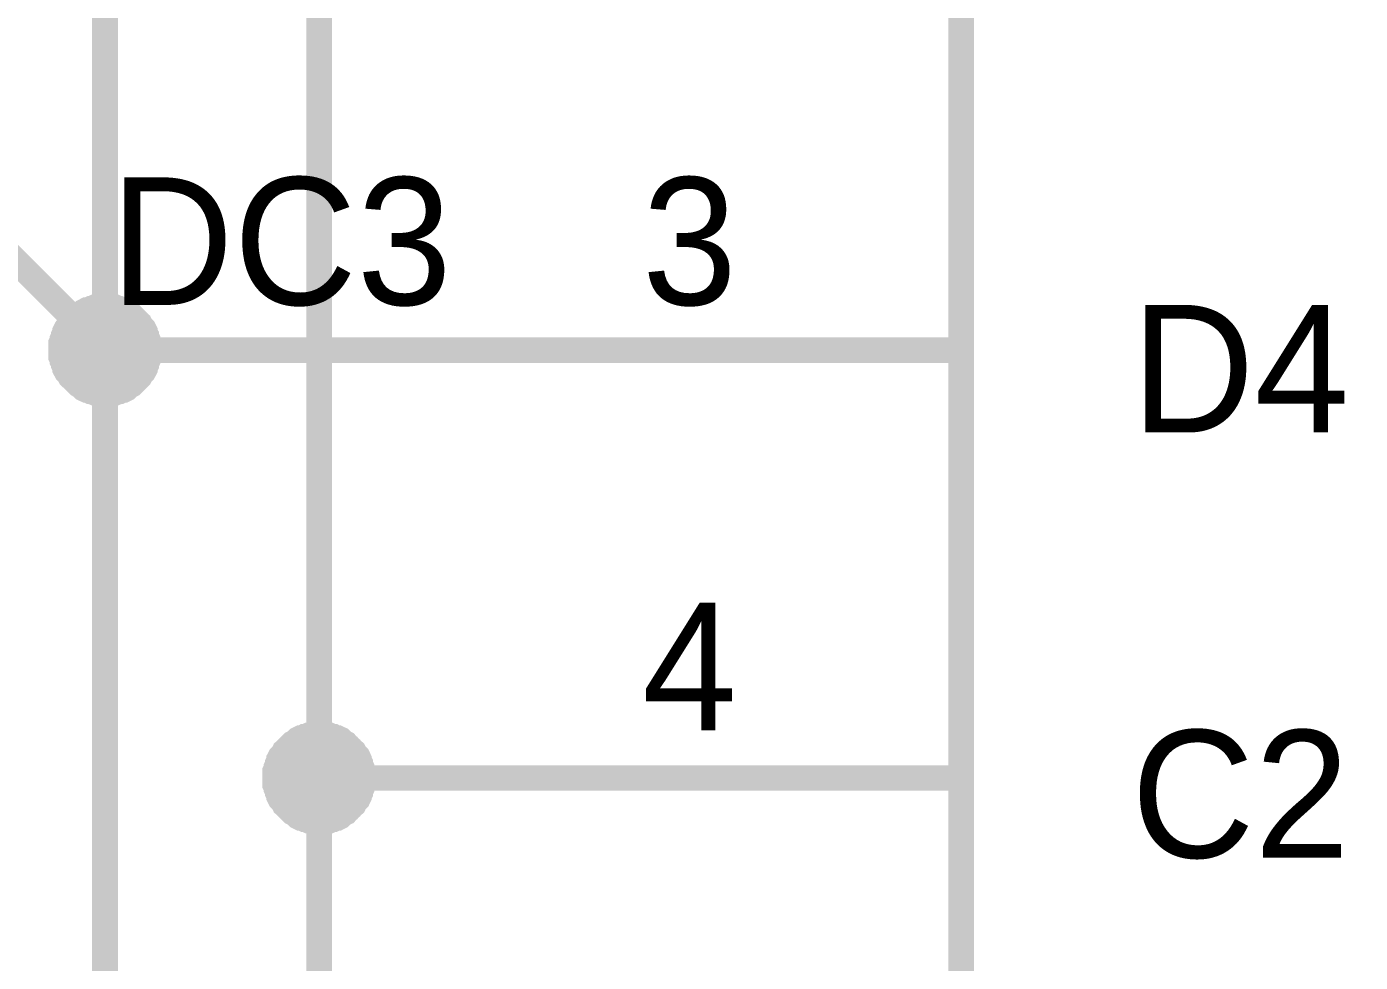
# Model space of a CAD drawing. Header units: millimetres. Extents: x 0 to 841, y 0 to 594.
# Drawn here: x 429.09 to 444.67, y 327.84 to 338.78 of the extents above; entities that cross this region are included whole.
import ezdxf

# ---------------------------------------------------------------- set-up
doc = ezdxf.new("R2010")
doc.units = ezdxf.units.MM
doc.layers.add('Sheet', color=255, linetype='Continuous')

msp = doc.modelspace()

# ---------------------------------------------------------------- linework, layer by layer
at = {"layer": 'Sheet', "const_width": 0.3}
for points in [[(432.503, 384.997), (432.503, 329.993), (432.503, 324.991), (437.503, 324.991)], [(430.003, 344.998), (430.003, 339.997), (430.003, 334.995), (430.003, 319.99), (430.003, 319.99), (420.003, 319.99)], [(425.003, 339.997), (430.003, 334.995)], [(429.491, 334.995), (429.491, 335.026), (429.491, 335.041), (429.491, 335.073), (429.506, 335.104), (429.506, 335.119), (429.522, 335.15), (429.522, 335.166), (429.537, 335.197), (429.537, 335.212), (429.553, 335.243), (429.568, 335.259), (429.584, 335.274), (429.599, 335.306), (429.615, 335.321), (429.631, 335.337), (429.646, 335.352), (429.662, 335.368), (429.677, 335.383), (429.693, 335.399), (429.724, 335.414), (429.739, 335.43), (429.755, 335.445), (429.786, 335.461), (429.801, 335.461), (429.832, 335.476), (429.848, 335.476), (429.879, 335.492), (429.894, 335.492), (429.926, 335.507), (429.957, 335.507), (429.972, 335.507), (430.003, 335.507)], [(429.491, 334.995), (429.491, 335.026), (429.491, 335.041), (429.491, 335.073), (429.506, 335.104), (429.506, 335.119), (429.522, 335.15), (429.522, 335.166), (429.537, 335.197), (429.537, 335.212), (429.553, 335.243), (429.568, 335.259), (429.584, 335.274), (429.599, 335.306), (429.615, 335.321), (429.631, 335.337), (429.646, 335.352), (429.662, 335.368), (429.677, 335.383), (429.693, 335.399), (429.724, 335.414), (429.739, 335.43), (429.755, 335.445), (429.786, 335.461), (429.801, 335.461), (429.832, 335.476), (429.848, 335.476), (429.879, 335.492), (429.894, 335.492), (429.926, 335.507), (429.957, 335.507), (429.972, 335.507), (430.003, 335.507)], [(429.491, 334.995), (429.491, 335.026), (429.491, 335.041), (429.491, 335.073), (429.506, 335.104), (429.506, 335.119), (429.522, 335.15), (429.522, 335.166), (429.537, 335.197), (429.537, 335.212), (429.553, 335.243), (429.568, 335.259), (429.584, 335.274), (429.599, 335.306), (429.615, 335.321), (429.631, 335.337), (429.646, 335.352), (429.662, 335.368), (429.677, 335.383), (429.693, 335.399), (429.724, 335.414), (429.739, 335.43), (429.755, 335.445), (429.786, 335.461), (429.801, 335.461), (429.832, 335.476), (429.848, 335.476), (429.879, 335.492), (429.894, 335.492), (429.926, 335.507), (429.957, 335.507), (429.972, 335.507), (430.003, 335.507)], [(429.491, 334.995), (429.491, 335.026), (429.491, 335.041), (429.491, 335.073), (429.506, 335.104), (429.506, 335.119), (429.522, 335.15), (429.522, 335.166), (429.537, 335.197), (429.537, 335.212), (429.553, 335.243), (429.568, 335.259), (429.584, 335.274), (429.599, 335.306), (429.615, 335.321), (429.631, 335.337), (429.646, 335.352), (429.662, 335.368), (429.677, 335.383), (429.693, 335.399), (429.724, 335.414), (429.739, 335.43), (429.755, 335.445), (429.786, 335.461), (429.801, 335.461), (429.832, 335.476), (429.848, 335.476), (429.879, 335.492), (429.894, 335.492), (429.926, 335.507), (429.957, 335.507), (429.972, 335.507), (430.003, 335.507)], [(429.491, 334.995), (429.491, 335.026), (429.491, 335.041), (429.491, 335.073), (429.506, 335.104), (429.506, 335.119), (429.522, 335.15), (429.522, 335.166), (429.537, 335.197), (429.537, 335.212), (429.553, 335.243), (429.568, 335.259), (429.584, 335.274), (429.599, 335.306), (429.615, 335.321), (429.631, 335.337), (429.646, 335.352), (429.662, 335.368), (429.677, 335.383), (429.693, 335.399), (429.724, 335.414), (429.739, 335.43), (429.755, 335.445), (429.786, 335.461), (429.801, 335.461), (429.832, 335.476), (429.848, 335.476), (429.879, 335.492), (429.894, 335.492), (429.926, 335.507), (429.957, 335.507), (429.972, 335.507), (430.003, 335.507)], [(429.491, 334.995), (429.491, 335.026), (429.491, 335.041), (429.491, 335.073), (429.506, 335.104), (429.506, 335.119), (429.522, 335.15), (429.522, 335.166), (429.537, 335.197), (429.537, 335.212), (429.553, 335.243), (429.568, 335.259), (429.584, 335.274), (429.599, 335.306), (429.615, 335.321), (429.631, 335.337), (429.646, 335.352), (429.662, 335.368), (429.677, 335.383), (429.693, 335.399), (429.724, 335.414), (429.739, 335.43), (429.755, 335.445), (429.786, 335.461), (429.801, 335.461), (429.832, 335.476), (429.848, 335.476), (429.879, 335.492), (429.894, 335.492), (429.926, 335.507), (429.957, 335.507), (429.972, 335.507), (430.003, 335.507)], [(429.491, 334.995), (429.491, 335.026), (429.491, 335.041), (429.491, 335.073), (429.506, 335.104), (429.506, 335.119), (429.522, 335.15), (429.522, 335.166), (429.537, 335.197), (429.537, 335.212), (429.553, 335.243), (429.568, 335.259), (429.584, 335.274), (429.599, 335.306), (429.615, 335.321), (429.631, 335.337), (429.646, 335.352), (429.662, 335.368), (429.677, 335.383), (429.693, 335.399), (429.724, 335.414), (429.739, 335.43), (429.755, 335.445), (429.786, 335.461), (429.801, 335.461), (429.832, 335.476), (429.848, 335.476), (429.879, 335.492), (429.894, 335.492), (429.926, 335.507), (429.957, 335.507), (429.972, 335.507), (430.003, 335.507)], [(429.491, 334.995), (429.491, 335.026), (429.491, 335.041), (429.491, 335.073), (429.506, 335.104), (429.506, 335.119), (429.522, 335.15), (429.522, 335.166), (429.537, 335.197), (429.537, 335.212), (429.553, 335.243), (429.568, 335.259), (429.584, 335.274), (429.599, 335.306), (429.615, 335.321), (429.631, 335.337), (429.646, 335.352), (429.662, 335.368), (429.677, 335.383), (429.693, 335.399), (429.724, 335.414), (429.739, 335.43), (429.755, 335.445), (429.786, 335.461), (429.801, 335.461), (429.832, 335.476), (429.848, 335.476), (429.879, 335.492), (429.894, 335.492), (429.926, 335.507), (429.957, 335.507), (429.972, 335.507), (430.003, 335.507)], [(430.003, 335.507), (430.003, 335.507)], [(430.003, 335.507), (430.034, 335.507), (430.05, 335.507), (430.081, 335.507), (430.112, 335.492), (430.127, 335.492), (430.158, 335.476), (430.174, 335.476), (430.205, 335.461), (430.221, 335.461), (430.252, 335.445), (430.267, 335.43), (430.283, 335.414), (430.314, 335.399), (430.329, 335.383), (430.345, 335.368), (430.36, 335.352), (430.376, 335.337), (430.391, 335.321), (430.407, 335.306), (430.422, 335.274), (430.438, 335.259), (430.453, 335.243), (430.469, 335.212), (430.469, 335.197), (430.485, 335.166), (430.485, 335.15), (430.5, 335.119), (430.5, 335.104), (430.516, 335.073), (430.516, 335.041), (430.516, 335.026), (430.516, 334.995)], [(430.003, 335.507), (430.003, 335.507)], [(430.003, 335.507), (430.034, 335.507), (430.05, 335.507), (430.081, 335.507), (430.112, 335.492), (430.127, 335.492), (430.158, 335.476), (430.174, 335.476), (430.205, 335.461), (430.221, 335.461), (430.252, 335.445), (430.267, 335.43), (430.283, 335.414), (430.314, 335.399), (430.329, 335.383), (430.345, 335.368), (430.36, 335.352), (430.376, 335.337), (430.391, 335.321), (430.407, 335.306), (430.422, 335.274), (430.438, 335.259), (430.453, 335.243), (430.469, 335.212), (430.469, 335.197), (430.485, 335.166), (430.485, 335.15), (430.5, 335.119), (430.5, 335.104), (430.516, 335.073), (430.516, 335.041), (430.516, 335.026), (430.516, 334.995)], [(430.003, 335.507), (430.003, 335.507)], [(430.003, 335.507), (430.034, 335.507), (430.05, 335.507), (430.081, 335.507), (430.112, 335.492), (430.127, 335.492), (430.158, 335.476), (430.174, 335.476), (430.205, 335.461), (430.221, 335.461), (430.252, 335.445), (430.267, 335.43), (430.283, 335.414), (430.314, 335.399), (430.329, 335.383), (430.345, 335.368), (430.36, 335.352), (430.376, 335.337), (430.391, 335.321), (430.407, 335.306), (430.422, 335.274), (430.438, 335.259), (430.453, 335.243), (430.469, 335.212), (430.469, 335.197), (430.485, 335.166), (430.485, 335.15), (430.5, 335.119), (430.5, 335.104), (430.516, 335.073), (430.516, 335.041), (430.516, 335.026), (430.516, 334.995)], [(430.003, 335.507), (430.003, 335.507)], [(430.003, 335.507), (430.034, 335.507), (430.05, 335.507), (430.081, 335.507), (430.112, 335.492), (430.127, 335.492), (430.158, 335.476), (430.174, 335.476), (430.205, 335.461), (430.221, 335.461), (430.252, 335.445), (430.267, 335.43), (430.283, 335.414), (430.314, 335.399), (430.329, 335.383), (430.345, 335.368), (430.36, 335.352), (430.376, 335.337), (430.391, 335.321), (430.407, 335.306), (430.422, 335.274), (430.438, 335.259), (430.453, 335.243), (430.469, 335.212), (430.469, 335.197), (430.485, 335.166), (430.485, 335.15), (430.5, 335.119), (430.5, 335.104), (430.516, 335.073), (430.516, 335.041), (430.516, 335.026), (430.516, 334.995)], [(430.003, 335.507), (430.003, 335.507)], [(430.003, 335.507), (430.034, 335.507), (430.05, 335.507), (430.081, 335.507), (430.112, 335.492), (430.127, 335.492), (430.158, 335.476), (430.174, 335.476), (430.205, 335.461), (430.221, 335.461), (430.252, 335.445), (430.267, 335.43), (430.283, 335.414), (430.314, 335.399), (430.329, 335.383), (430.345, 335.368), (430.36, 335.352), (430.376, 335.337), (430.391, 335.321), (430.407, 335.306), (430.422, 335.274), (430.438, 335.259), (430.453, 335.243), (430.469, 335.212), (430.469, 335.197), (430.485, 335.166), (430.485, 335.15), (430.5, 335.119), (430.5, 335.104), (430.516, 335.073), (430.516, 335.041), (430.516, 335.026), (430.516, 334.995)], [(430.003, 335.507), (430.003, 335.507)], [(430.003, 335.507), (430.034, 335.507), (430.05, 335.507), (430.081, 335.507), (430.112, 335.492), (430.127, 335.492), (430.158, 335.476), (430.174, 335.476), (430.205, 335.461), (430.221, 335.461), (430.252, 335.445), (430.267, 335.43), (430.283, 335.414), (430.314, 335.399), (430.329, 335.383), (430.345, 335.368), (430.36, 335.352), (430.376, 335.337), (430.391, 335.321), (430.407, 335.306), (430.422, 335.274), (430.438, 335.259), (430.453, 335.243), (430.469, 335.212), (430.469, 335.197), (430.485, 335.166), (430.485, 335.15), (430.5, 335.119), (430.5, 335.104), (430.516, 335.073), (430.516, 335.041), (430.516, 335.026), (430.516, 334.995)], [(430.003, 335.507), (430.003, 335.507)], [(430.003, 335.507), (430.034, 335.507), (430.05, 335.507), (430.081, 335.507), (430.112, 335.492), (430.127, 335.492), (430.158, 335.476), (430.174, 335.476), (430.205, 335.461), (430.221, 335.461), (430.252, 335.445), (430.267, 335.43), (430.283, 335.414), (430.314, 335.399), (430.329, 335.383), (430.345, 335.368), (430.36, 335.352), (430.376, 335.337), (430.391, 335.321), (430.407, 335.306), (430.422, 335.274), (430.438, 335.259), (430.453, 335.243), (430.469, 335.212), (430.469, 335.197), (430.485, 335.166), (430.485, 335.15), (430.5, 335.119), (430.5, 335.104), (430.516, 335.073), (430.516, 335.041), (430.516, 335.026), (430.516, 334.995)], [(430.003, 335.507), (430.003, 335.507)], [(430.003, 335.507), (430.034, 335.507), (430.05, 335.507), (430.081, 335.507), (430.112, 335.492), (430.127, 335.492), (430.158, 335.476), (430.174, 335.476), (430.205, 335.461), (430.221, 335.461), (430.252, 335.445), (430.267, 335.43), (430.283, 335.414), (430.314, 335.399), (430.329, 335.383), (430.345, 335.368), (430.36, 335.352), (430.376, 335.337), (430.391, 335.321), (430.407, 335.306), (430.422, 335.274), (430.438, 335.259), (430.453, 335.243), (430.469, 335.212), (430.469, 335.197), (430.485, 335.166), (430.485, 335.15), (430.5, 335.119), (430.5, 335.104), (430.516, 335.073), (430.516, 335.041), (430.516, 335.026), (430.516, 334.995)], [(430.003, 334.482), (429.972, 334.482), (429.957, 334.482), (429.926, 334.482), (429.894, 334.498), (429.879, 334.498), (429.848, 334.513), (429.832, 334.513), (429.801, 334.529), (429.786, 334.529), (429.755, 334.544), (429.739, 334.56), (429.724, 334.575), (429.693, 334.591), (429.677, 334.607), (429.662, 334.622), (429.646, 334.638), (429.631, 334.653), (429.615, 334.669), (429.599, 334.684), (429.584, 334.715), (429.568, 334.731), (429.553, 334.746), (429.537, 334.777), (429.537, 334.793), (429.522, 334.824), (429.522, 334.84), (429.506, 334.871), (429.506, 334.886), (429.491, 334.917), (429.491, 334.948), (429.491, 334.964), (429.491, 334.995)], [(429.491, 334.995), (429.491, 334.995)], [(430.003, 334.482), (429.972, 334.482), (429.957, 334.482), (429.926, 334.482), (429.894, 334.498), (429.879, 334.498), (429.848, 334.513), (429.832, 334.513), (429.801, 334.529), (429.786, 334.529), (429.755, 334.544), (429.739, 334.56), (429.724, 334.575), (429.693, 334.591), (429.677, 334.607), (429.662, 334.622), (429.646, 334.638), (429.631, 334.653), (429.615, 334.669), (429.599, 334.684), (429.584, 334.715), (429.568, 334.731), (429.553, 334.746), (429.537, 334.777), (429.537, 334.793), (429.522, 334.824), (429.522, 334.84), (429.506, 334.871), (429.506, 334.886), (429.491, 334.917), (429.491, 334.948), (429.491, 334.964), (429.491, 334.995)], [(429.491, 334.995), (429.491, 334.995)], [(430.003, 334.482), (429.972, 334.482), (429.957, 334.482), (429.926, 334.482), (429.894, 334.498), (429.879, 334.498), (429.848, 334.513), (429.832, 334.513), (429.801, 334.529), (429.786, 334.529), (429.755, 334.544), (429.739, 334.56), (429.724, 334.575), (429.693, 334.591), (429.677, 334.607), (429.662, 334.622), (429.646, 334.638), (429.631, 334.653), (429.615, 334.669), (429.599, 334.684), (429.584, 334.715), (429.568, 334.731), (429.553, 334.746), (429.537, 334.777), (429.537, 334.793), (429.522, 334.824), (429.522, 334.84), (429.506, 334.871), (429.506, 334.886), (429.491, 334.917), (429.491, 334.948), (429.491, 334.964), (429.491, 334.995)], [(429.491, 334.995), (429.491, 334.995)], [(430.003, 334.482), (429.972, 334.482), (429.957, 334.482), (429.926, 334.482), (429.894, 334.498), (429.879, 334.498), (429.848, 334.513), (429.832, 334.513), (429.801, 334.529), (429.786, 334.529), (429.755, 334.544), (429.739, 334.56), (429.724, 334.575), (429.693, 334.591), (429.677, 334.607), (429.662, 334.622), (429.646, 334.638), (429.631, 334.653), (429.615, 334.669), (429.599, 334.684), (429.584, 334.715), (429.568, 334.731), (429.553, 334.746), (429.537, 334.777), (429.537, 334.793), (429.522, 334.824), (429.522, 334.84), (429.506, 334.871), (429.506, 334.886), (429.491, 334.917), (429.491, 334.948), (429.491, 334.964), (429.491, 334.995)], [(429.491, 334.995), (429.491, 334.995)], [(430.003, 334.482), (429.972, 334.482), (429.957, 334.482), (429.926, 334.482), (429.894, 334.498), (429.879, 334.498), (429.848, 334.513), (429.832, 334.513), (429.801, 334.529), (429.786, 334.529), (429.755, 334.544), (429.739, 334.56), (429.724, 334.575), (429.693, 334.591), (429.677, 334.607), (429.662, 334.622), (429.646, 334.638), (429.631, 334.653), (429.615, 334.669), (429.599, 334.684), (429.584, 334.715), (429.568, 334.731), (429.553, 334.746), (429.537, 334.777), (429.537, 334.793), (429.522, 334.824), (429.522, 334.84), (429.506, 334.871), (429.506, 334.886), (429.491, 334.917), (429.491, 334.948), (429.491, 334.964), (429.491, 334.995)], [(429.491, 334.995), (429.491, 334.995)], [(430.003, 334.482), (429.972, 334.482), (429.957, 334.482), (429.926, 334.482), (429.894, 334.498), (429.879, 334.498), (429.848, 334.513), (429.832, 334.513), (429.801, 334.529), (429.786, 334.529), (429.755, 334.544), (429.739, 334.56), (429.724, 334.575), (429.693, 334.591), (429.677, 334.607), (429.662, 334.622), (429.646, 334.638), (429.631, 334.653), (429.615, 334.669), (429.599, 334.684), (429.584, 334.715), (429.568, 334.731), (429.553, 334.746), (429.537, 334.777), (429.537, 334.793), (429.522, 334.824), (429.522, 334.84), (429.506, 334.871), (429.506, 334.886), (429.491, 334.917), (429.491, 334.948), (429.491, 334.964), (429.491, 334.995)], [(429.491, 334.995), (429.491, 334.995)], [(430.003, 334.482), (429.972, 334.482), (429.957, 334.482), (429.926, 334.482), (429.894, 334.498), (429.879, 334.498), (429.848, 334.513), (429.832, 334.513), (429.801, 334.529), (429.786, 334.529), (429.755, 334.544), (429.739, 334.56), (429.724, 334.575), (429.693, 334.591), (429.677, 334.607), (429.662, 334.622), (429.646, 334.638), (429.631, 334.653), (429.615, 334.669), (429.599, 334.684), (429.584, 334.715), (429.568, 334.731), (429.553, 334.746), (429.537, 334.777), (429.537, 334.793), (429.522, 334.824), (429.522, 334.84), (429.506, 334.871), (429.506, 334.886), (429.491, 334.917), (429.491, 334.948), (429.491, 334.964), (429.491, 334.995)], [(429.491, 334.995), (429.491, 334.995)], [(430.003, 334.482), (429.972, 334.482), (429.957, 334.482), (429.926, 334.482), (429.894, 334.498), (429.879, 334.498), (429.848, 334.513), (429.832, 334.513), (429.801, 334.529), (429.786, 334.529), (429.755, 334.544), (429.739, 334.56), (429.724, 334.575), (429.693, 334.591), (429.677, 334.607), (429.662, 334.622), (429.646, 334.638), (429.631, 334.653), (429.615, 334.669), (429.599, 334.684), (429.584, 334.715), (429.568, 334.731), (429.553, 334.746), (429.537, 334.777), (429.537, 334.793), (429.522, 334.824), (429.522, 334.84), (429.506, 334.871), (429.506, 334.886), (429.491, 334.917), (429.491, 334.948), (429.491, 334.964), (429.491, 334.995)], [(429.491, 334.995), (429.491, 334.995)], [(430.516, 334.995), (430.516, 334.964), (430.516, 334.948), (430.516, 334.917), (430.5, 334.886), (430.5, 334.871), (430.485, 334.84), (430.485, 334.824), (430.469, 334.793), (430.469, 334.777), (430.453, 334.746), (430.438, 334.731), (430.422, 334.715), (430.407, 334.684), (430.391, 334.669), (430.376, 334.653), (430.36, 334.638), (430.345, 334.622), (430.329, 334.607), (430.314, 334.591), (430.283, 334.575), (430.267, 334.56), (430.252, 334.544), (430.221, 334.529), (430.205, 334.529), (430.174, 334.513), (430.158, 334.513), (430.127, 334.498), (430.112, 334.498), (430.081, 334.482), (430.05, 334.482), (430.034, 334.482), (430.003, 334.482)], [(430.516, 334.995), (430.516, 334.964), (430.516, 334.948), (430.516, 334.917), (430.5, 334.886), (430.5, 334.871), (430.485, 334.84), (430.485, 334.824), (430.469, 334.793), (430.469, 334.777), (430.453, 334.746), (430.438, 334.731), (430.422, 334.715), (430.407, 334.684), (430.391, 334.669), (430.376, 334.653), (430.36, 334.638), (430.345, 334.622), (430.329, 334.607), (430.314, 334.591), (430.283, 334.575), (430.267, 334.56), (430.252, 334.544), (430.221, 334.529), (430.205, 334.529), (430.174, 334.513), (430.158, 334.513), (430.127, 334.498), (430.112, 334.498), (430.081, 334.482), (430.05, 334.482), (430.034, 334.482), (430.003, 334.482)], [(430.003, 334.995), (430.003, 334.995), (430.003, 334.995), (437.503, 334.995)], [(430.516, 334.995), (430.516, 334.964), (430.516, 334.948), (430.516, 334.917), (430.5, 334.886), (430.5, 334.871), (430.485, 334.84), (430.485, 334.824), (430.469, 334.793), (430.469, 334.777), (430.453, 334.746), (430.438, 334.731), (430.422, 334.715), (430.407, 334.684), (430.391, 334.669), (430.376, 334.653), (430.36, 334.638), (430.345, 334.622), (430.329, 334.607), (430.314, 334.591), (430.283, 334.575), (430.267, 334.56), (430.252, 334.544), (430.221, 334.529), (430.205, 334.529), (430.174, 334.513), (430.158, 334.513), (430.127, 334.498), (430.112, 334.498), (430.081, 334.482), (430.05, 334.482), (430.034, 334.482), (430.003, 334.482)], [(430.516, 334.995), (430.516, 334.964), (430.516, 334.948), (430.516, 334.917), (430.5, 334.886), (430.5, 334.871), (430.485, 334.84), (430.485, 334.824), (430.469, 334.793), (430.469, 334.777), (430.453, 334.746), (430.438, 334.731), (430.422, 334.715), (430.407, 334.684), (430.391, 334.669), (430.376, 334.653), (430.36, 334.638), (430.345, 334.622), (430.329, 334.607), (430.314, 334.591), (430.283, 334.575), (430.267, 334.56), (430.252, 334.544), (430.221, 334.529), (430.205, 334.529), (430.174, 334.513), (430.158, 334.513), (430.127, 334.498), (430.112, 334.498), (430.081, 334.482), (430.05, 334.482), (430.034, 334.482), (430.003, 334.482)], [(430.516, 334.995), (430.516, 334.964), (430.516, 334.948), (430.516, 334.917), (430.5, 334.886), (430.5, 334.871), (430.485, 334.84), (430.485, 334.824), (430.469, 334.793), (430.469, 334.777), (430.453, 334.746), (430.438, 334.731), (430.422, 334.715), (430.407, 334.684), (430.391, 334.669), (430.376, 334.653), (430.36, 334.638), (430.345, 334.622), (430.329, 334.607), (430.314, 334.591), (430.283, 334.575), (430.267, 334.56), (430.252, 334.544), (430.221, 334.529), (430.205, 334.529), (430.174, 334.513), (430.158, 334.513), (430.127, 334.498), (430.112, 334.498), (430.081, 334.482), (430.05, 334.482), (430.034, 334.482), (430.003, 334.482)], [(430.516, 334.995), (430.516, 334.964), (430.516, 334.948), (430.516, 334.917), (430.5, 334.886), (430.5, 334.871), (430.485, 334.84), (430.485, 334.824), (430.469, 334.793), (430.469, 334.777), (430.453, 334.746), (430.438, 334.731), (430.422, 334.715), (430.407, 334.684), (430.391, 334.669), (430.376, 334.653), (430.36, 334.638), (430.345, 334.622), (430.329, 334.607), (430.314, 334.591), (430.283, 334.575), (430.267, 334.56), (430.252, 334.544), (430.221, 334.529), (430.205, 334.529), (430.174, 334.513), (430.158, 334.513), (430.127, 334.498), (430.112, 334.498), (430.081, 334.482), (430.05, 334.482), (430.034, 334.482), (430.003, 334.482)], [(430.516, 334.995), (430.516, 334.964), (430.516, 334.948), (430.516, 334.917), (430.5, 334.886), (430.5, 334.871), (430.485, 334.84), (430.485, 334.824), (430.469, 334.793), (430.469, 334.777), (430.453, 334.746), (430.438, 334.731), (430.422, 334.715), (430.407, 334.684), (430.391, 334.669), (430.376, 334.653), (430.36, 334.638), (430.345, 334.622), (430.329, 334.607), (430.314, 334.591), (430.283, 334.575), (430.267, 334.56), (430.252, 334.544), (430.221, 334.529), (430.205, 334.529), (430.174, 334.513), (430.158, 334.513), (430.127, 334.498), (430.112, 334.498), (430.081, 334.482), (430.05, 334.482), (430.034, 334.482), (430.003, 334.482)], [(430.516, 334.995), (430.516, 334.964), (430.516, 334.948), (430.516, 334.917), (430.5, 334.886), (430.5, 334.871), (430.485, 334.84), (430.485, 334.824), (430.469, 334.793), (430.469, 334.777), (430.453, 334.746), (430.438, 334.731), (430.422, 334.715), (430.407, 334.684), (430.391, 334.669), (430.376, 334.653), (430.36, 334.638), (430.345, 334.622), (430.329, 334.607), (430.314, 334.591), (430.283, 334.575), (430.267, 334.56), (430.252, 334.544), (430.221, 334.529), (430.205, 334.529), (430.174, 334.513), (430.158, 334.513), (430.127, 334.498), (430.112, 334.498), (430.081, 334.482), (430.05, 334.482), (430.034, 334.482), (430.003, 334.482)], [(430.516, 334.995), (430.516, 334.995), (430.516, 334.995), (430.516, 334.995), (430.516, 334.995), (430.516, 334.995), (430.516, 334.995), (430.516, 334.995), (430.516, 334.995), (430.516, 334.995), (430.516, 334.995), (430.516, 334.995), (430.516, 334.995), (430.516, 334.995), (430.516, 334.995), (430.516, 334.995), (430.516, 334.995), (430.516, 334.995), (430.516, 334.995), (430.516, 334.995), (430.516, 334.995), (430.516, 334.995), (430.516, 334.995), (430.516, 334.995), (430.516, 334.995), (430.516, 334.995), (430.516, 334.995), (430.516, 334.995), (430.516, 334.995), (430.516, 334.995), (430.516, 334.995), (430.516, 334.995), (430.516, 334.995)], [(430.516, 334.995), (430.516, 334.995)], [(430.516, 334.995), (430.516, 334.995), (430.516, 334.995), (430.516, 334.995), (430.516, 334.995), (430.516, 334.995), (430.516, 334.995), (430.516, 334.995), (430.516, 334.995), (430.516, 334.995), (430.516, 334.995), (430.516, 334.995), (430.516, 334.995), (430.516, 334.995), (430.516, 334.995), (430.516, 334.995), (430.516, 334.995), (430.516, 334.995), (430.516, 334.995), (430.516, 334.995), (430.516, 334.995), (430.516, 334.995), (430.516, 334.995), (430.516, 334.995), (430.516, 334.995), (430.516, 334.995), (430.516, 334.995), (430.516, 334.995), (430.516, 334.995), (430.516, 334.995), (430.516, 334.995), (430.516, 334.995), (430.516, 334.995)], [(430.516, 334.995), (430.516, 334.995)], [(430.516, 334.995), (430.516, 334.995), (430.516, 334.995), (430.516, 334.995), (430.516, 334.995), (430.516, 334.995), (430.516, 334.995), (430.516, 334.995), (430.516, 334.995), (430.516, 334.995), (430.516, 334.995), (430.516, 334.995), (430.516, 334.995), (430.516, 334.995), (430.516, 334.995), (430.516, 334.995), (430.516, 334.995), (430.516, 334.995), (430.516, 334.995), (430.516, 334.995), (430.516, 334.995), (430.516, 334.995), (430.516, 334.995), (430.516, 334.995), (430.516, 334.995), (430.516, 334.995), (430.516, 334.995), (430.516, 334.995), (430.516, 334.995), (430.516, 334.995), (430.516, 334.995), (430.516, 334.995), (430.516, 334.995)], [(430.516, 334.995), (430.516, 334.995)], [(430.516, 334.995), (430.516, 334.995), (430.516, 334.995), (430.516, 334.995), (430.516, 334.995), (430.516, 334.995), (430.516, 334.995), (430.516, 334.995), (430.516, 334.995), (430.516, 334.995), (430.516, 334.995), (430.516, 334.995), (430.516, 334.995), (430.516, 334.995), (430.516, 334.995), (430.516, 334.995), (430.516, 334.995), (430.516, 334.995), (430.516, 334.995), (430.516, 334.995), (430.516, 334.995), (430.516, 334.995), (430.516, 334.995), (430.516, 334.995), (430.516, 334.995), (430.516, 334.995), (430.516, 334.995), (430.516, 334.995), (430.516, 334.995), (430.516, 334.995), (430.516, 334.995), (430.516, 334.995), (430.516, 334.995)], [(430.516, 334.995), (430.516, 334.995)], [(430.516, 334.995), (430.516, 334.995), (430.516, 334.995), (430.516, 334.995), (430.516, 334.995), (430.516, 334.995), (430.516, 334.995), (430.516, 334.995), (430.516, 334.995), (430.516, 334.995), (430.516, 334.995), (430.516, 334.995), (430.516, 334.995), (430.516, 334.995), (430.516, 334.995), (430.516, 334.995), (430.516, 334.995), (430.516, 334.995), (430.516, 334.995), (430.516, 334.995), (430.516, 334.995), (430.516, 334.995), (430.516, 334.995), (430.516, 334.995), (430.516, 334.995), (430.516, 334.995), (430.516, 334.995), (430.516, 334.995), (430.516, 334.995), (430.516, 334.995), (430.516, 334.995), (430.516, 334.995), (430.516, 334.995)], [(430.516, 334.995), (430.516, 334.995)], [(430.516, 334.995), (430.516, 334.995), (430.516, 334.995), (430.516, 334.995), (430.516, 334.995), (430.516, 334.995), (430.516, 334.995), (430.516, 334.995), (430.516, 334.995), (430.516, 334.995), (430.516, 334.995), (430.516, 334.995), (430.516, 334.995), (430.516, 334.995), (430.516, 334.995), (430.516, 334.995), (430.516, 334.995), (430.516, 334.995), (430.516, 334.995), (430.516, 334.995), (430.516, 334.995), (430.516, 334.995), (430.516, 334.995), (430.516, 334.995), (430.516, 334.995), (430.516, 334.995), (430.516, 334.995), (430.516, 334.995), (430.516, 334.995), (430.516, 334.995), (430.516, 334.995), (430.516, 334.995), (430.516, 334.995)], [(430.516, 334.995), (430.516, 334.995)], [(430.516, 334.995), (430.516, 334.995), (430.516, 334.995), (430.516, 334.995), (430.516, 334.995), (430.516, 334.995), (430.516, 334.995), (430.516, 334.995), (430.516, 334.995), (430.516, 334.995), (430.516, 334.995), (430.516, 334.995), (430.516, 334.995), (430.516, 334.995), (430.516, 334.995), (430.516, 334.995), (430.516, 334.995), (430.516, 334.995), (430.516, 334.995), (430.516, 334.995), (430.516, 334.995), (430.516, 334.995), (430.516, 334.995), (430.516, 334.995), (430.516, 334.995), (430.516, 334.995), (430.516, 334.995), (430.516, 334.995), (430.516, 334.995), (430.516, 334.995), (430.516, 334.995), (430.516, 334.995), (430.516, 334.995)], [(430.516, 334.995), (430.516, 334.995)], [(430.516, 334.995), (430.516, 334.995), (430.516, 334.995), (430.516, 334.995), (430.516, 334.995), (430.516, 334.995), (430.516, 334.995), (430.516, 334.995), (430.516, 334.995), (430.516, 334.995), (430.516, 334.995), (430.516, 334.995), (430.516, 334.995), (430.516, 334.995), (430.516, 334.995), (430.516, 334.995), (430.516, 334.995), (430.516, 334.995), (430.516, 334.995), (430.516, 334.995), (430.516, 334.995), (430.516, 334.995), (430.516, 334.995), (430.516, 334.995), (430.516, 334.995), (430.516, 334.995), (430.516, 334.995), (430.516, 334.995), (430.516, 334.995), (430.516, 334.995), (430.516, 334.995), (430.516, 334.995), (430.516, 334.995)], [(430.516, 334.995), (430.516, 334.995)], [(440.003, 334.995), (437.503, 334.995)], [(431.991, 329.993), (431.991, 330.024), (431.991, 330.04), (431.991, 330.071), (432.006, 330.102), (432.006, 330.117), (432.022, 330.148), (432.022, 330.164), (432.037, 330.195), (432.037, 330.211), (432.053, 330.242), (432.068, 330.257), (432.084, 330.273), (432.099, 330.304), (432.115, 330.319), (432.131, 330.335), (432.146, 330.35), (432.162, 330.366), (432.177, 330.381), (432.193, 330.397), (432.224, 330.413), (432.239, 330.428), (432.255, 330.444), (432.286, 330.459), (432.301, 330.459), (432.332, 330.475), (432.348, 330.475), (432.379, 330.49), (432.394, 330.49), (432.426, 330.506), (432.457, 330.506), (432.472, 330.506), (432.503, 330.506)], [(431.991, 329.993), (431.991, 330.024), (431.991, 330.04), (431.991, 330.071), (432.006, 330.102), (432.006, 330.117), (432.022, 330.148), (432.022, 330.164), (432.037, 330.195), (432.037, 330.211), (432.053, 330.242), (432.068, 330.257), (432.084, 330.273), (432.099, 330.304), (432.115, 330.319), (432.131, 330.335), (432.146, 330.35), (432.162, 330.366), (432.177, 330.381), (432.193, 330.397), (432.224, 330.413), (432.239, 330.428), (432.255, 330.444), (432.286, 330.459), (432.301, 330.459), (432.332, 330.475), (432.348, 330.475), (432.379, 330.49), (432.394, 330.49), (432.426, 330.506), (432.457, 330.506), (432.472, 330.506), (432.503, 330.506)], [(431.991, 329.993), (431.991, 330.024), (431.991, 330.04), (431.991, 330.071), (432.006, 330.102), (432.006, 330.117), (432.022, 330.148), (432.022, 330.164), (432.037, 330.195), (432.037, 330.211), (432.053, 330.242), (432.068, 330.257), (432.084, 330.273), (432.099, 330.304), (432.115, 330.319), (432.131, 330.335), (432.146, 330.35), (432.162, 330.366), (432.177, 330.381), (432.193, 330.397), (432.224, 330.413), (432.239, 330.428), (432.255, 330.444), (432.286, 330.459), (432.301, 330.459), (432.332, 330.475), (432.348, 330.475), (432.379, 330.49), (432.394, 330.49), (432.426, 330.506), (432.457, 330.506), (432.472, 330.506), (432.503, 330.506)], [(431.991, 329.993), (431.991, 330.024), (431.991, 330.04), (431.991, 330.071), (432.006, 330.102), (432.006, 330.117), (432.022, 330.148), (432.022, 330.164), (432.037, 330.195), (432.037, 330.211), (432.053, 330.242), (432.068, 330.257), (432.084, 330.273), (432.099, 330.304), (432.115, 330.319), (432.131, 330.335), (432.146, 330.35), (432.162, 330.366), (432.177, 330.381), (432.193, 330.397), (432.224, 330.413), (432.239, 330.428), (432.255, 330.444), (432.286, 330.459), (432.301, 330.459), (432.332, 330.475), (432.348, 330.475), (432.379, 330.49), (432.394, 330.49), (432.426, 330.506), (432.457, 330.506), (432.472, 330.506), (432.503, 330.506)], [(431.991, 329.993), (431.991, 330.024), (431.991, 330.04), (431.991, 330.071), (432.006, 330.102), (432.006, 330.117), (432.022, 330.148), (432.022, 330.164), (432.037, 330.195), (432.037, 330.211), (432.053, 330.242), (432.068, 330.257), (432.084, 330.273), (432.099, 330.304), (432.115, 330.319), (432.131, 330.335), (432.146, 330.35), (432.162, 330.366), (432.177, 330.381), (432.193, 330.397), (432.224, 330.413), (432.239, 330.428), (432.255, 330.444), (432.286, 330.459), (432.301, 330.459), (432.332, 330.475), (432.348, 330.475), (432.379, 330.49), (432.394, 330.49), (432.426, 330.506), (432.457, 330.506), (432.472, 330.506), (432.503, 330.506)], [(431.991, 329.993), (431.991, 330.024), (431.991, 330.04), (431.991, 330.071), (432.006, 330.102), (432.006, 330.117), (432.022, 330.148), (432.022, 330.164), (432.037, 330.195), (432.037, 330.211), (432.053, 330.242), (432.068, 330.257), (432.084, 330.273), (432.099, 330.304), (432.115, 330.319), (432.131, 330.335), (432.146, 330.35), (432.162, 330.366), (432.177, 330.381), (432.193, 330.397), (432.224, 330.413), (432.239, 330.428), (432.255, 330.444), (432.286, 330.459), (432.301, 330.459), (432.332, 330.475), (432.348, 330.475), (432.379, 330.49), (432.394, 330.49), (432.426, 330.506), (432.457, 330.506), (432.472, 330.506), (432.503, 330.506)], [(431.991, 329.993), (431.991, 330.024), (431.991, 330.04), (431.991, 330.071), (432.006, 330.102), (432.006, 330.117), (432.022, 330.148), (432.022, 330.164), (432.037, 330.195), (432.037, 330.211), (432.053, 330.242), (432.068, 330.257), (432.084, 330.273), (432.099, 330.304), (432.115, 330.319), (432.131, 330.335), (432.146, 330.35), (432.162, 330.366), (432.177, 330.381), (432.193, 330.397), (432.224, 330.413), (432.239, 330.428), (432.255, 330.444), (432.286, 330.459), (432.301, 330.459), (432.332, 330.475), (432.348, 330.475), (432.379, 330.49), (432.394, 330.49), (432.426, 330.506), (432.457, 330.506), (432.472, 330.506), (432.503, 330.506)], [(431.991, 329.993), (431.991, 330.024), (431.991, 330.04), (431.991, 330.071), (432.006, 330.102), (432.006, 330.117), (432.022, 330.148), (432.022, 330.164), (432.037, 330.195), (432.037, 330.211), (432.053, 330.242), (432.068, 330.257), (432.084, 330.273), (432.099, 330.304), (432.115, 330.319), (432.131, 330.335), (432.146, 330.35), (432.162, 330.366), (432.177, 330.381), (432.193, 330.397), (432.224, 330.413), (432.239, 330.428), (432.255, 330.444), (432.286, 330.459), (432.301, 330.459), (432.332, 330.475), (432.348, 330.475), (432.379, 330.49), (432.394, 330.49), (432.426, 330.506), (432.457, 330.506), (432.472, 330.506), (432.503, 330.506)], [(432.503, 330.506), (432.503, 330.506)], [(432.503, 330.506), (432.534, 330.506), (432.55, 330.506), (432.581, 330.506), (432.612, 330.49), (432.627, 330.49), (432.658, 330.475), (432.674, 330.475), (432.705, 330.459), (432.721, 330.459), (432.752, 330.444), (432.767, 330.428), (432.783, 330.413), (432.814, 330.397), (432.829, 330.381), (432.845, 330.366), (432.86, 330.35), (432.876, 330.335), (432.891, 330.319), (432.907, 330.304), (432.922, 330.273), (432.938, 330.257), (432.954, 330.242), (432.969, 330.211), (432.969, 330.195), (432.985, 330.164), (432.985, 330.148), (433, 330.117), (433, 330.102), (433.016, 330.071), (433.016, 330.04), (433.016, 330.024), (433.016, 329.993)], [(432.503, 330.506), (432.503, 330.506)], [(432.503, 330.506), (432.534, 330.506), (432.55, 330.506), (432.581, 330.506), (432.612, 330.49), (432.627, 330.49), (432.658, 330.475), (432.674, 330.475), (432.705, 330.459), (432.721, 330.459), (432.752, 330.444), (432.767, 330.428), (432.783, 330.413), (432.814, 330.397), (432.829, 330.381), (432.845, 330.366), (432.86, 330.35), (432.876, 330.335), (432.891, 330.319), (432.907, 330.304), (432.922, 330.273), (432.938, 330.257), (432.954, 330.242), (432.969, 330.211), (432.969, 330.195), (432.985, 330.164), (432.985, 330.148), (433, 330.117), (433, 330.102), (433.016, 330.071), (433.016, 330.04), (433.016, 330.024), (433.016, 329.993)], [(432.503, 330.506), (432.503, 330.506)], [(432.503, 330.506), (432.534, 330.506), (432.55, 330.506), (432.581, 330.506), (432.612, 330.49), (432.627, 330.49), (432.658, 330.475), (432.674, 330.475), (432.705, 330.459), (432.721, 330.459), (432.752, 330.444), (432.767, 330.428), (432.783, 330.413), (432.814, 330.397), (432.829, 330.381), (432.845, 330.366), (432.86, 330.35), (432.876, 330.335), (432.891, 330.319), (432.907, 330.304), (432.922, 330.273), (432.938, 330.257), (432.954, 330.242), (432.969, 330.211), (432.969, 330.195), (432.985, 330.164), (432.985, 330.148), (433, 330.117), (433, 330.102), (433.016, 330.071), (433.016, 330.04), (433.016, 330.024), (433.016, 329.993)], [(432.503, 330.506), (432.503, 330.506)], [(432.503, 330.506), (432.534, 330.506), (432.55, 330.506), (432.581, 330.506), (432.612, 330.49), (432.627, 330.49), (432.658, 330.475), (432.674, 330.475), (432.705, 330.459), (432.721, 330.459), (432.752, 330.444), (432.767, 330.428), (432.783, 330.413), (432.814, 330.397), (432.829, 330.381), (432.845, 330.366), (432.86, 330.35), (432.876, 330.335), (432.891, 330.319), (432.907, 330.304), (432.922, 330.273), (432.938, 330.257), (432.954, 330.242), (432.969, 330.211), (432.969, 330.195), (432.985, 330.164), (432.985, 330.148), (433, 330.117), (433, 330.102), (433.016, 330.071), (433.016, 330.04), (433.016, 330.024), (433.016, 329.993)], [(432.503, 330.506), (432.503, 330.506)], [(432.503, 330.506), (432.534, 330.506), (432.55, 330.506), (432.581, 330.506), (432.612, 330.49), (432.627, 330.49), (432.658, 330.475), (432.674, 330.475), (432.705, 330.459), (432.721, 330.459), (432.752, 330.444), (432.767, 330.428), (432.783, 330.413), (432.814, 330.397), (432.829, 330.381), (432.845, 330.366), (432.86, 330.35), (432.876, 330.335), (432.891, 330.319), (432.907, 330.304), (432.922, 330.273), (432.938, 330.257), (432.954, 330.242), (432.969, 330.211), (432.969, 330.195), (432.985, 330.164), (432.985, 330.148), (433, 330.117), (433, 330.102), (433.016, 330.071), (433.016, 330.04), (433.016, 330.024), (433.016, 329.993)], [(432.503, 330.506), (432.503, 330.506)], [(432.503, 330.506), (432.534, 330.506), (432.55, 330.506), (432.581, 330.506), (432.612, 330.49), (432.627, 330.49), (432.658, 330.475), (432.674, 330.475), (432.705, 330.459), (432.721, 330.459), (432.752, 330.444), (432.767, 330.428), (432.783, 330.413), (432.814, 330.397), (432.829, 330.381), (432.845, 330.366), (432.86, 330.35), (432.876, 330.335), (432.891, 330.319), (432.907, 330.304), (432.922, 330.273), (432.938, 330.257), (432.954, 330.242), (432.969, 330.211), (432.969, 330.195), (432.985, 330.164), (432.985, 330.148), (433, 330.117), (433, 330.102), (433.016, 330.071), (433.016, 330.04), (433.016, 330.024), (433.016, 329.993)], [(432.503, 330.506), (432.503, 330.506)], [(432.503, 330.506), (432.534, 330.506), (432.55, 330.506), (432.581, 330.506), (432.612, 330.49), (432.627, 330.49), (432.658, 330.475), (432.674, 330.475), (432.705, 330.459), (432.721, 330.459), (432.752, 330.444), (432.767, 330.428), (432.783, 330.413), (432.814, 330.397), (432.829, 330.381), (432.845, 330.366), (432.86, 330.35), (432.876, 330.335), (432.891, 330.319), (432.907, 330.304), (432.922, 330.273), (432.938, 330.257), (432.954, 330.242), (432.969, 330.211), (432.969, 330.195), (432.985, 330.164), (432.985, 330.148), (433, 330.117), (433, 330.102), (433.016, 330.071), (433.016, 330.04), (433.016, 330.024), (433.016, 329.993)], [(432.503, 330.506), (432.503, 330.506)], [(432.503, 330.506), (432.534, 330.506), (432.55, 330.506), (432.581, 330.506), (432.612, 330.49), (432.627, 330.49), (432.658, 330.475), (432.674, 330.475), (432.705, 330.459), (432.721, 330.459), (432.752, 330.444), (432.767, 330.428), (432.783, 330.413), (432.814, 330.397), (432.829, 330.381), (432.845, 330.366), (432.86, 330.35), (432.876, 330.335), (432.891, 330.319), (432.907, 330.304), (432.922, 330.273), (432.938, 330.257), (432.954, 330.242), (432.969, 330.211), (432.969, 330.195), (432.985, 330.164), (432.985, 330.148), (433, 330.117), (433, 330.102), (433.016, 330.071), (433.016, 330.04), (433.016, 330.024), (433.016, 329.993)], [(432.503, 329.48), (432.472, 329.48), (432.457, 329.48), (432.426, 329.48), (432.394, 329.496), (432.379, 329.496), (432.348, 329.512), (432.332, 329.512), (432.301, 329.527), (432.286, 329.527), (432.255, 329.543), (432.239, 329.558), (432.224, 329.574), (432.193, 329.589), (432.177, 329.605), (432.162, 329.62), (432.146, 329.636), (432.131, 329.651), (432.115, 329.667), (432.099, 329.682), (432.084, 329.713), (432.068, 329.729), (432.053, 329.745), (432.037, 329.776), (432.037, 329.791), (432.022, 329.822), (432.022, 329.838), (432.006, 329.869), (432.006, 329.884), (431.991, 329.915), (431.991, 329.946), (431.991, 329.962), (431.991, 329.993)], [(431.991, 329.993), (431.991, 329.993)], [(432.503, 329.48), (432.472, 329.48), (432.457, 329.48), (432.426, 329.48), (432.394, 329.496), (432.379, 329.496), (432.348, 329.512), (432.332, 329.512), (432.301, 329.527), (432.286, 329.527), (432.255, 329.543), (432.239, 329.558), (432.224, 329.574), (432.193, 329.589), (432.177, 329.605), (432.162, 329.62), (432.146, 329.636), (432.131, 329.651), (432.115, 329.667), (432.099, 329.682), (432.084, 329.713), (432.068, 329.729), (432.053, 329.745), (432.037, 329.776), (432.037, 329.791), (432.022, 329.822), (432.022, 329.838), (432.006, 329.869), (432.006, 329.884), (431.991, 329.915), (431.991, 329.946), (431.991, 329.962), (431.991, 329.993)], [(431.991, 329.993), (431.991, 329.993)], [(432.503, 329.48), (432.472, 329.48), (432.457, 329.48), (432.426, 329.48), (432.394, 329.496), (432.379, 329.496), (432.348, 329.512), (432.332, 329.512), (432.301, 329.527), (432.286, 329.527), (432.255, 329.543), (432.239, 329.558), (432.224, 329.574), (432.193, 329.589), (432.177, 329.605), (432.162, 329.62), (432.146, 329.636), (432.131, 329.651), (432.115, 329.667), (432.099, 329.682), (432.084, 329.713), (432.068, 329.729), (432.053, 329.745), (432.037, 329.776), (432.037, 329.791), (432.022, 329.822), (432.022, 329.838), (432.006, 329.869), (432.006, 329.884), (431.991, 329.915), (431.991, 329.946), (431.991, 329.962), (431.991, 329.993)], [(431.991, 329.993), (431.991, 329.993)], [(432.503, 329.48), (432.472, 329.48), (432.457, 329.48), (432.426, 329.48), (432.394, 329.496), (432.379, 329.496), (432.348, 329.512), (432.332, 329.512), (432.301, 329.527), (432.286, 329.527), (432.255, 329.543), (432.239, 329.558), (432.224, 329.574), (432.193, 329.589), (432.177, 329.605), (432.162, 329.62), (432.146, 329.636), (432.131, 329.651), (432.115, 329.667), (432.099, 329.682), (432.084, 329.713), (432.068, 329.729), (432.053, 329.745), (432.037, 329.776), (432.037, 329.791), (432.022, 329.822), (432.022, 329.838), (432.006, 329.869), (432.006, 329.884), (431.991, 329.915), (431.991, 329.946), (431.991, 329.962), (431.991, 329.993)], [(431.991, 329.993), (431.991, 329.993)], [(432.503, 329.48), (432.472, 329.48), (432.457, 329.48), (432.426, 329.48), (432.394, 329.496), (432.379, 329.496), (432.348, 329.512), (432.332, 329.512), (432.301, 329.527), (432.286, 329.527), (432.255, 329.543), (432.239, 329.558), (432.224, 329.574), (432.193, 329.589), (432.177, 329.605), (432.162, 329.62), (432.146, 329.636), (432.131, 329.651), (432.115, 329.667), (432.099, 329.682), (432.084, 329.713), (432.068, 329.729), (432.053, 329.745), (432.037, 329.776), (432.037, 329.791), (432.022, 329.822), (432.022, 329.838), (432.006, 329.869), (432.006, 329.884), (431.991, 329.915), (431.991, 329.946), (431.991, 329.962), (431.991, 329.993)], [(431.991, 329.993), (431.991, 329.993)], [(432.503, 329.48), (432.472, 329.48), (432.457, 329.48), (432.426, 329.48), (432.394, 329.496), (432.379, 329.496), (432.348, 329.512), (432.332, 329.512), (432.301, 329.527), (432.286, 329.527), (432.255, 329.543), (432.239, 329.558), (432.224, 329.574), (432.193, 329.589), (432.177, 329.605), (432.162, 329.62), (432.146, 329.636), (432.131, 329.651), (432.115, 329.667), (432.099, 329.682), (432.084, 329.713), (432.068, 329.729), (432.053, 329.745), (432.037, 329.776), (432.037, 329.791), (432.022, 329.822), (432.022, 329.838), (432.006, 329.869), (432.006, 329.884), (431.991, 329.915), (431.991, 329.946), (431.991, 329.962), (431.991, 329.993)], [(431.991, 329.993), (431.991, 329.993)], [(432.503, 329.48), (432.472, 329.48), (432.457, 329.48), (432.426, 329.48), (432.394, 329.496), (432.379, 329.496), (432.348, 329.512), (432.332, 329.512), (432.301, 329.527), (432.286, 329.527), (432.255, 329.543), (432.239, 329.558), (432.224, 329.574), (432.193, 329.589), (432.177, 329.605), (432.162, 329.62), (432.146, 329.636), (432.131, 329.651), (432.115, 329.667), (432.099, 329.682), (432.084, 329.713), (432.068, 329.729), (432.053, 329.745), (432.037, 329.776), (432.037, 329.791), (432.022, 329.822), (432.022, 329.838), (432.006, 329.869), (432.006, 329.884), (431.991, 329.915), (431.991, 329.946), (431.991, 329.962), (431.991, 329.993)], [(431.991, 329.993), (431.991, 329.993)], [(432.503, 329.48), (432.472, 329.48), (432.457, 329.48), (432.426, 329.48), (432.394, 329.496), (432.379, 329.496), (432.348, 329.512), (432.332, 329.512), (432.301, 329.527), (432.286, 329.527), (432.255, 329.543), (432.239, 329.558), (432.224, 329.574), (432.193, 329.589), (432.177, 329.605), (432.162, 329.62), (432.146, 329.636), (432.131, 329.651), (432.115, 329.667), (432.099, 329.682), (432.084, 329.713), (432.068, 329.729), (432.053, 329.745), (432.037, 329.776), (432.037, 329.791), (432.022, 329.822), (432.022, 329.838), (432.006, 329.869), (432.006, 329.884), (431.991, 329.915), (431.991, 329.946), (431.991, 329.962), (431.991, 329.993)], [(431.991, 329.993), (431.991, 329.993)], [(432.503, 329.993), (437.503, 329.993)], [(433.016, 329.993), (433.016, 329.962), (433.016, 329.946), (433.016, 329.915), (433, 329.884), (433, 329.869), (432.985, 329.838), (432.985, 329.822), (432.969, 329.791), (432.969, 329.776), (432.954, 329.745), (432.938, 329.729), (432.922, 329.713), (432.907, 329.682), (432.891, 329.667), (432.876, 329.651), (432.86, 329.636), (432.845, 329.62), (432.829, 329.605), (432.814, 329.589), (432.783, 329.574), (432.767, 329.558), (432.752, 329.543), (432.721, 329.527), (432.705, 329.527), (432.674, 329.512), (432.658, 329.512), (432.627, 329.496), (432.612, 329.496), (432.581, 329.48), (432.55, 329.48), (432.534, 329.48), (432.503, 329.48)], [(433.016, 329.993), (433.016, 329.962), (433.016, 329.946), (433.016, 329.915), (433, 329.884), (433, 329.869), (432.985, 329.838), (432.985, 329.822), (432.969, 329.791), (432.969, 329.776), (432.954, 329.745), (432.938, 329.729), (432.922, 329.713), (432.907, 329.682), (432.891, 329.667), (432.876, 329.651), (432.86, 329.636), (432.845, 329.62), (432.829, 329.605), (432.814, 329.589), (432.783, 329.574), (432.767, 329.558), (432.752, 329.543), (432.721, 329.527), (432.705, 329.527), (432.674, 329.512), (432.658, 329.512), (432.627, 329.496), (432.612, 329.496), (432.581, 329.48), (432.55, 329.48), (432.534, 329.48), (432.503, 329.48)], [(433.016, 329.993), (433.016, 329.962), (433.016, 329.946), (433.016, 329.915), (433, 329.884), (433, 329.869), (432.985, 329.838), (432.985, 329.822), (432.969, 329.791), (432.969, 329.776), (432.954, 329.745), (432.938, 329.729), (432.922, 329.713), (432.907, 329.682), (432.891, 329.667), (432.876, 329.651), (432.86, 329.636), (432.845, 329.62), (432.829, 329.605), (432.814, 329.589), (432.783, 329.574), (432.767, 329.558), (432.752, 329.543), (432.721, 329.527), (432.705, 329.527), (432.674, 329.512), (432.658, 329.512), (432.627, 329.496), (432.612, 329.496), (432.581, 329.48), (432.55, 329.48), (432.534, 329.48), (432.503, 329.48)], [(433.016, 329.993), (433.016, 329.962), (433.016, 329.946), (433.016, 329.915), (433, 329.884), (433, 329.869), (432.985, 329.838), (432.985, 329.822), (432.969, 329.791), (432.969, 329.776), (432.954, 329.745), (432.938, 329.729), (432.922, 329.713), (432.907, 329.682), (432.891, 329.667), (432.876, 329.651), (432.86, 329.636), (432.845, 329.62), (432.829, 329.605), (432.814, 329.589), (432.783, 329.574), (432.767, 329.558), (432.752, 329.543), (432.721, 329.527), (432.705, 329.527), (432.674, 329.512), (432.658, 329.512), (432.627, 329.496), (432.612, 329.496), (432.581, 329.48), (432.55, 329.48), (432.534, 329.48), (432.503, 329.48)], [(433.016, 329.993), (433.016, 329.962), (433.016, 329.946), (433.016, 329.915), (433, 329.884), (433, 329.869), (432.985, 329.838), (432.985, 329.822), (432.969, 329.791), (432.969, 329.776), (432.954, 329.745), (432.938, 329.729), (432.922, 329.713), (432.907, 329.682), (432.891, 329.667), (432.876, 329.651), (432.86, 329.636), (432.845, 329.62), (432.829, 329.605), (432.814, 329.589), (432.783, 329.574), (432.767, 329.558), (432.752, 329.543), (432.721, 329.527), (432.705, 329.527), (432.674, 329.512), (432.658, 329.512), (432.627, 329.496), (432.612, 329.496), (432.581, 329.48), (432.55, 329.48), (432.534, 329.48), (432.503, 329.48)], [(433.016, 329.993), (433.016, 329.962), (433.016, 329.946), (433.016, 329.915), (433, 329.884), (433, 329.869), (432.985, 329.838), (432.985, 329.822), (432.969, 329.791), (432.969, 329.776), (432.954, 329.745), (432.938, 329.729), (432.922, 329.713), (432.907, 329.682), (432.891, 329.667), (432.876, 329.651), (432.86, 329.636), (432.845, 329.62), (432.829, 329.605), (432.814, 329.589), (432.783, 329.574), (432.767, 329.558), (432.752, 329.543), (432.721, 329.527), (432.705, 329.527), (432.674, 329.512), (432.658, 329.512), (432.627, 329.496), (432.612, 329.496), (432.581, 329.48), (432.55, 329.48), (432.534, 329.48), (432.503, 329.48)], [(433.016, 329.993), (433.016, 329.962), (433.016, 329.946), (433.016, 329.915), (433, 329.884), (433, 329.869), (432.985, 329.838), (432.985, 329.822), (432.969, 329.791), (432.969, 329.776), (432.954, 329.745), (432.938, 329.729), (432.922, 329.713), (432.907, 329.682), (432.891, 329.667), (432.876, 329.651), (432.86, 329.636), (432.845, 329.62), (432.829, 329.605), (432.814, 329.589), (432.783, 329.574), (432.767, 329.558), (432.752, 329.543), (432.721, 329.527), (432.705, 329.527), (432.674, 329.512), (432.658, 329.512), (432.627, 329.496), (432.612, 329.496), (432.581, 329.48), (432.55, 329.48), (432.534, 329.48), (432.503, 329.48)], [(433.016, 329.993), (433.016, 329.962), (433.016, 329.946), (433.016, 329.915), (433, 329.884), (433, 329.869), (432.985, 329.838), (432.985, 329.822), (432.969, 329.791), (432.969, 329.776), (432.954, 329.745), (432.938, 329.729), (432.922, 329.713), (432.907, 329.682), (432.891, 329.667), (432.876, 329.651), (432.86, 329.636), (432.845, 329.62), (432.829, 329.605), (432.814, 329.589), (432.783, 329.574), (432.767, 329.558), (432.752, 329.543), (432.721, 329.527), (432.705, 329.527), (432.674, 329.512), (432.658, 329.512), (432.627, 329.496), (432.612, 329.496), (432.581, 329.48), (432.55, 329.48), (432.534, 329.48), (432.503, 329.48)], [(433.016, 329.993), (433.016, 329.993), (433.016, 329.993), (433.016, 329.993), (433.016, 329.993), (433.016, 329.993), (433.016, 329.993), (433.016, 329.993), (433.016, 329.993), (433.016, 329.993), (433.016, 329.993), (433.016, 329.993), (433.016, 329.993), (433.016, 329.993), (433.016, 329.993), (433.016, 329.993), (433.016, 329.993), (433.016, 329.993), (433.016, 329.993), (433.016, 329.993), (433.016, 329.993), (433.016, 329.993), (433.016, 329.993), (433.016, 329.993), (433.016, 329.993), (433.016, 329.993), (433.016, 329.993), (433.016, 329.993), (433.016, 329.993), (433.016, 329.993), (433.016, 329.993), (433.016, 329.993), (433.016, 329.993)], [(433.016, 329.993), (433.016, 329.993)], [(433.016, 329.993), (433.016, 329.993), (433.016, 329.993), (433.016, 329.993), (433.016, 329.993), (433.016, 329.993), (433.016, 329.993), (433.016, 329.993), (433.016, 329.993), (433.016, 329.993), (433.016, 329.993), (433.016, 329.993), (433.016, 329.993), (433.016, 329.993), (433.016, 329.993), (433.016, 329.993), (433.016, 329.993), (433.016, 329.993), (433.016, 329.993), (433.016, 329.993), (433.016, 329.993), (433.016, 329.993), (433.016, 329.993), (433.016, 329.993), (433.016, 329.993), (433.016, 329.993), (433.016, 329.993), (433.016, 329.993), (433.016, 329.993), (433.016, 329.993), (433.016, 329.993), (433.016, 329.993), (433.016, 329.993)], [(433.016, 329.993), (433.016, 329.993)], [(433.016, 329.993), (433.016, 329.993), (433.016, 329.993), (433.016, 329.993), (433.016, 329.993), (433.016, 329.993), (433.016, 329.993), (433.016, 329.993), (433.016, 329.993), (433.016, 329.993), (433.016, 329.993), (433.016, 329.993), (433.016, 329.993), (433.016, 329.993), (433.016, 329.993), (433.016, 329.993), (433.016, 329.993), (433.016, 329.993), (433.016, 329.993), (433.016, 329.993), (433.016, 329.993), (433.016, 329.993), (433.016, 329.993), (433.016, 329.993), (433.016, 329.993), (433.016, 329.993), (433.016, 329.993), (433.016, 329.993), (433.016, 329.993), (433.016, 329.993), (433.016, 329.993), (433.016, 329.993), (433.016, 329.993)], [(433.016, 329.993), (433.016, 329.993)], [(433.016, 329.993), (433.016, 329.993), (433.016, 329.993), (433.016, 329.993), (433.016, 329.993), (433.016, 329.993), (433.016, 329.993), (433.016, 329.993), (433.016, 329.993), (433.016, 329.993), (433.016, 329.993), (433.016, 329.993), (433.016, 329.993), (433.016, 329.993), (433.016, 329.993), (433.016, 329.993), (433.016, 329.993), (433.016, 329.993), (433.016, 329.993), (433.016, 329.993), (433.016, 329.993), (433.016, 329.993), (433.016, 329.993), (433.016, 329.993), (433.016, 329.993), (433.016, 329.993), (433.016, 329.993), (433.016, 329.993), (433.016, 329.993), (433.016, 329.993), (433.016, 329.993), (433.016, 329.993), (433.016, 329.993)], [(433.016, 329.993), (433.016, 329.993)], [(433.016, 329.993), (433.016, 329.993), (433.016, 329.993), (433.016, 329.993), (433.016, 329.993), (433.016, 329.993), (433.016, 329.993), (433.016, 329.993), (433.016, 329.993), (433.016, 329.993), (433.016, 329.993), (433.016, 329.993), (433.016, 329.993), (433.016, 329.993), (433.016, 329.993), (433.016, 329.993), (433.016, 329.993), (433.016, 329.993), (433.016, 329.993), (433.016, 329.993), (433.016, 329.993), (433.016, 329.993), (433.016, 329.993), (433.016, 329.993), (433.016, 329.993), (433.016, 329.993), (433.016, 329.993), (433.016, 329.993), (433.016, 329.993), (433.016, 329.993), (433.016, 329.993), (433.016, 329.993), (433.016, 329.993)], [(433.016, 329.993), (433.016, 329.993)], [(433.016, 329.993), (433.016, 329.993), (433.016, 329.993), (433.016, 329.993), (433.016, 329.993), (433.016, 329.993), (433.016, 329.993), (433.016, 329.993), (433.016, 329.993), (433.016, 329.993), (433.016, 329.993), (433.016, 329.993), (433.016, 329.993), (433.016, 329.993), (433.016, 329.993), (433.016, 329.993), (433.016, 329.993), (433.016, 329.993), (433.016, 329.993), (433.016, 329.993), (433.016, 329.993), (433.016, 329.993), (433.016, 329.993), (433.016, 329.993), (433.016, 329.993), (433.016, 329.993), (433.016, 329.993), (433.016, 329.993), (433.016, 329.993), (433.016, 329.993), (433.016, 329.993), (433.016, 329.993), (433.016, 329.993)], [(433.016, 329.993), (433.016, 329.993)], [(433.016, 329.993), (433.016, 329.993), (433.016, 329.993), (433.016, 329.993), (433.016, 329.993), (433.016, 329.993), (433.016, 329.993), (433.016, 329.993), (433.016, 329.993), (433.016, 329.993), (433.016, 329.993), (433.016, 329.993), (433.016, 329.993), (433.016, 329.993), (433.016, 329.993), (433.016, 329.993), (433.016, 329.993), (433.016, 329.993), (433.016, 329.993), (433.016, 329.993), (433.016, 329.993), (433.016, 329.993), (433.016, 329.993), (433.016, 329.993), (433.016, 329.993), (433.016, 329.993), (433.016, 329.993), (433.016, 329.993), (433.016, 329.993), (433.016, 329.993), (433.016, 329.993), (433.016, 329.993), (433.016, 329.993)], [(433.016, 329.993), (433.016, 329.993)], [(433.016, 329.993), (433.016, 329.993), (433.016, 329.993), (433.016, 329.993), (433.016, 329.993), (433.016, 329.993), (433.016, 329.993), (433.016, 329.993), (433.016, 329.993), (433.016, 329.993), (433.016, 329.993), (433.016, 329.993), (433.016, 329.993), (433.016, 329.993), (433.016, 329.993), (433.016, 329.993), (433.016, 329.993), (433.016, 329.993), (433.016, 329.993), (433.016, 329.993), (433.016, 329.993), (433.016, 329.993), (433.016, 329.993), (433.016, 329.993), (433.016, 329.993), (433.016, 329.993), (433.016, 329.993), (433.016, 329.993), (433.016, 329.993), (433.016, 329.993), (433.016, 329.993), (433.016, 329.993), (433.016, 329.993)], [(433.016, 329.993), (433.016, 329.993)], [(440.003, 329.993), (437.503, 329.993)]]:
    msp.add_lwpolyline(points, dxfattribs=at)
msp.add_lwpolyline([(440.003, 350), (457.488, 350), (457.488, 309.986), (440.003, 309.986), (440.003, 350)], close=True, dxfattribs=at)
at = {"layer": 'Sheet', "const_width": 0.508}
for points in [[(429.746, 335, 1), (430.254, 335, 1)], [(432.246, 330, 1), (432.754, 330, 1)]]:
    msp.add_lwpolyline(points, format="xyb", close=True, dxfattribs=at)

# ---------------------------------------------------------------- texts
at = {"layer": 'Sheet'}
for s, height, p in [('DC3', 1.4912, (430.065, 335.523)), ('3', 1.491, (436.277, 335.523)), ('D4', 1.4912, (441.991, 334.032)), ('4', 1.491, (436.277, 330.552)), ('C2', 1.4912, (441.991, 329.061))]:
    msp.add_text(s, height=height, dxfattribs=at).set_placement(p)

doc.saveas('drawing.dxf')
